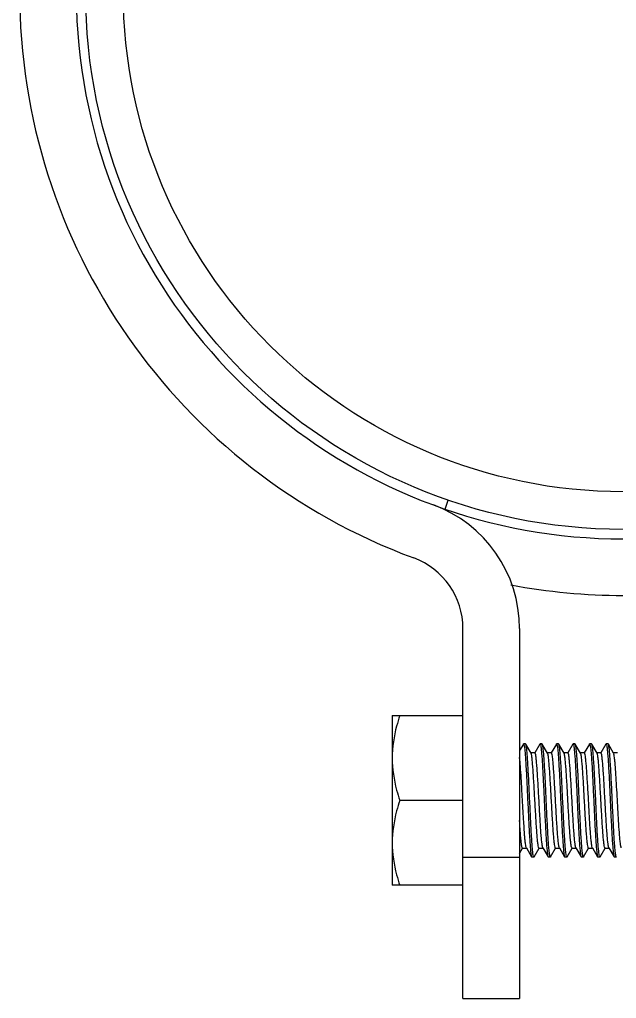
# Model space of a CAD drawing. Extents: x 4995099 to 5303443, y 4627657 to 4889583.
# Drawn here: x 5049983 to 5050901, y 4745569 to 4747076 of the extents above; entities that cross this region are included whole.
import ezdxf

# ---------------------------------------------------------------- set-up
doc = ezdxf.new("R2010")
doc.units = 0
doc.header["$LTSCALE"] = 1000
doc.header["$MEASUREMENT"] = 0
doc.layers.get('0').update_dxf_attribs({"color": 4, "linetype": 'CONTINUOUS'})

msp = doc.modelspace()

# ---------------------------------------------------------------- linework, layer by layer
at = {"linetype": 'Continuous'}
for p, q in [((5050637.7, 4746322.4), (5050642.4, 4746336.1)), ((5050665, 4745568.7), (5050665, 4746138.3)), ((5050752.2, 4746138.3), (5050752.2, 4745568.7)), ((5050556.1, 4746004.3), (5050665, 4746004.3)), ((5050556.1, 4746004.3), (5050556.1, 4745742.9)), ((5050758, 4745960.4), (5050752.2, 4745950.4)), ((5050758, 4745960.4), (5050758.3, 4745960.7)), ((5050761.5, 4745960.7), (5050758.3, 4745960.7)), ((5050761.5, 4745960.7), (5050758.3, 4745960.7)), ((5050758.3, 4745960.7), (5050758.4, 4745960.7)), ((5050761.8, 4745960.4), (5050761.5, 4745960.7)), ((5050769.8, 4745946.6), (5050761.8, 4745960.4)), ((5050783.4, 4745960.4), (5050775.6, 4745947)), ((5050783.4, 4745960.4), (5050783.7, 4745960.7)), ((5050786.9, 4745960.7), (5050783.7, 4745960.7)), ((5050786.9, 4745960.7), (5050783.7, 4745960.7)), ((5050783.7, 4745960.7), (5050783.8, 4745960.7)), ((5050787.2, 4745960.4), (5050786.9, 4745960.7)), ((5050795.3, 4745946.6), (5050787.2, 4745960.4)), ((5050808.8, 4745960.4), (5050801, 4745947)), ((5050808.8, 4745960.4), (5050809.1, 4745960.7)), ((5050812.3, 4745960.7), (5050809.1, 4745960.7)), ((5050812.3, 4745960.7), (5050809.1, 4745960.7)), ((5050809.1, 4745960.7), (5050809.2, 4745960.7)), ((5050812.6, 4745960.4), (5050812.3, 4745960.7)), ((5050820.7, 4745946.6), (5050812.6, 4745960.4)), ((5050834.2, 4745960.4), (5050826.4, 4745947)), ((5050834.2, 4745960.4), (5050834.5, 4745960.7)), ((5050837.7, 4745960.7), (5050834.5, 4745960.7)), ((5050837.7, 4745960.7), (5050834.5, 4745960.7)), ((5050834.5, 4745960.7), (5050834.6, 4745960.7)), ((5050838, 4745960.4), (5050837.7, 4745960.7)), ((5050846.1, 4745946.6), (5050838, 4745960.4)), ((5050859.6, 4745960.4), (5050851.8, 4745947)), ((5050859.6, 4745960.4), (5050860, 4745960.7)), ((5050863.1, 4745960.7), (5050860, 4745960.7)), ((5050863.1, 4745960.7), (5050860, 4745960.7)), ((5050860, 4745960.7), (5050860, 4745960.7)), ((5050863.5, 4745960.4), (5050863.1, 4745960.7)), ((5050871.5, 4745946.6), (5050863.5, 4745960.4)), ((5050885, 4745960.4), (5050877.3, 4745947)), ((5050885, 4745960.4), (5050885.4, 4745960.7)), ((5050888.5, 4745960.7), (5050885.4, 4745960.7)), ((5050888.5, 4745960.7), (5050885.4, 4745960.7)), ((5050885.4, 4745960.7), (5050885.4, 4745960.7)), ((5050888.9, 4745960.4), (5050888.5, 4745960.7)), ((5050896.9, 4745946.6), (5050888.9, 4745960.4)), ((5050775.8, 4745946.9), (5050769.7, 4745946.9)), ((5050801.2, 4745946.9), (5050795.1, 4745946.9)), ((5050826.6, 4745946.9), (5050820.5, 4745946.9)), ((5050820.8, 4745946.3), (5050820.7, 4745946.6)), ((5050852, 4745946.9), (5050845.9, 4745946.9)), ((5050877.4, 4745946.9), (5050871.3, 4745946.9)), ((5050902.8, 4745946.9), (5050896.7, 4745946.9)), ((5050665, 4745873.6), (5050567.8, 4745873.6)), ((5050752.2, 4745792), (5050756.9, 4745800.2)), ((5050756.8, 4745800.3), (5050762.9, 4745800.3)), ((5050762.7, 4745800.6), (5050770.7, 4745786.8)), ((5050774.5, 4745786.8), (5050782.3, 4745800.2)), ((5050782.2, 4745800.3), (5050788.3, 4745800.3)), ((5050788.1, 4745800.6), (5050796.1, 4745786.8)), ((5050799.9, 4745786.8), (5050807.7, 4745800.2)), ((5050807.6, 4745800.3), (5050813.7, 4745800.3)), ((5050813.5, 4745800.6), (5050821.5, 4745786.8)), ((5050825.3, 4745786.8), (5050833.1, 4745800.2)), ((5050833, 4745800.3), (5050839.1, 4745800.3)), ((5050838.9, 4745800.6), (5050846.9, 4745786.8)), ((5050850.8, 4745786.8), (5050858.5, 4745800.2)), ((5050858.4, 4745800.3), (5050864.5, 4745800.3)), ((5050864.3, 4745800.6), (5050872.3, 4745786.8)), ((5050876.2, 4745786.8), (5050883.9, 4745800.2)), ((5050883.8, 4745800.3), (5050889.9, 4745800.3)), ((5050889.7, 4745800.6), (5050897.7, 4745786.8)), ((5050901.1, 4745786.6), (5050900.9, 4745786.9)), ((5050665, 4745786.5), (5050752.2, 4745786.5)), ((5050770.7, 4745786.8), (5050771, 4745786.5)), ((5050774.2, 4745786.5), (5050771, 4745786.5)), ((5050774.2, 4745786.5), (5050771, 4745786.5)), ((5050774.5, 4745786.8), (5050774.2, 4745786.5)), ((5050774.2, 4745786.5), (5050774.2, 4745786.5)), ((5050796.1, 4745786.8), (5050796.4, 4745786.5)), ((5050799.6, 4745786.5), (5050796.4, 4745786.5)), ((5050799.6, 4745786.5), (5050796.4, 4745786.5)), ((5050799.9, 4745786.8), (5050799.6, 4745786.5)), ((5050799.6, 4745786.5), (5050799.6, 4745786.5)), ((5050821.5, 4745786.8), (5050821.8, 4745786.5)), ((5050825, 4745786.5), (5050821.8, 4745786.5)), ((5050825, 4745786.5), (5050821.8, 4745786.5)), ((5050825.3, 4745786.8), (5050825, 4745786.5)), ((5050825, 4745786.5), (5050825, 4745786.5)), ((5050846.9, 4745786.8), (5050847.3, 4745786.5)), ((5050850.4, 4745786.5), (5050847.3, 4745786.5)), ((5050850.4, 4745786.5), (5050847.3, 4745786.5)), ((5050850.8, 4745786.8), (5050850.4, 4745786.5)), ((5050850.4, 4745786.5), (5050850.4, 4745786.5)), ((5050872.3, 4745786.8), (5050872.7, 4745786.5)), ((5050875.8, 4745786.5), (5050872.7, 4745786.5)), ((5050875.8, 4745786.5), (5050872.7, 4745786.5)), ((5050876.2, 4745786.8), (5050875.8, 4745786.5)), ((5050875.8, 4745786.5), (5050875.8, 4745786.5)), ((5050897.7, 4745786.8), (5050898.1, 4745786.5)), ((5050900.9, 4745786.5), (5050898.1, 4745786.5)), ((5050900.9, 4745786.5), (5050898.1, 4745786.5)), ((5050665, 4745742.9), (5050556.1, 4745742.9)), ((5050665, 4745568.7), (5050752.2, 4745568.7))]:
    msp.add_line(p, q, dxfattribs=at)
for radius in [827.6, 769.6]:
    msp.add_circle((5050911.9, 4747118.7), radius, dxfattribs=at)
for centre, radius, start, end in [((5050911.9, 4747118.7), 929.3, 110.3175, 249.6825), ((5050911.9, 4747118.7), 842.2, 109, 71), ((5050548.9, 4746138.3), 203.3, 0, 69.6825), ((5050548.9, 4746138.3), 116.2, 0, 69.6825), ((5050911.9, 4747118.7), 929.3, 259.2619, 280.7381)]:
    msp.add_arc(centre, radius, start, end, dxfattribs=at)
for points, knots in [([(5050567.8, 4746004.3), (5050566, 4745999), (5050559.6, 4745977.8), (5050556.1, 4745955.5), (5050556.1, 4745938.9)], [0, 0, 0, 0, 0.251892, 1, 1, 1, 1]), ([(5050758.4, 4745960.7), (5050758.4, 4745960.7), (5050758.7, 4745960.5), (5050758.8, 4745960.1), (5050758.9, 4745959.8)], [0, 0, 0, 0, 0.146246, 1, 1, 1, 1]), ([(5050758.9, 4745959.8), (5050759.3, 4745958.6), (5050759.8, 4745955.2), (5050760.5, 4745948.8), (5050761.2, 4745939.9), (5050762.2, 4745924), (5050763.4, 4745900.7), (5050764.8, 4745870.9), (5050766, 4745845.5), (5050767, 4745826.4), (5050767.7, 4745814.1), (5050768.4, 4745803.8), (5050769.1, 4745795.8), (5050769.8, 4745790.4), (5050770.2, 4745787.6), (5050770.7, 4745786.8)], [0, 0, 0, 0, 0.021868, 0.059293, 0.111148, 0.175758, 0.334416, 0.514504, 0.692433, 0.773207, 0.844889, 0.905123, 0.951944, 0.983855, 1, 1, 1, 1]), ([(5050773.6, 4745787.4), (5050773.2, 4745788.6), (5050772.7, 4745792), (5050772, 4745798.4), (5050771.3, 4745807.3), (5050770.3, 4745823.2), (5050769.1, 4745846.5), (5050767.7, 4745876.3), (5050766.5, 4745901.7), (5050765.5, 4745920.8), (5050764.8, 4745933.1), (5050764.1, 4745943.4), (5050763.5, 4745951.4), (5050762.7, 4745956.8), (5050762.3, 4745959.6), (5050761.8, 4745960.4)], [0, 0, 0, 0, 0.021893, 0.059337, 0.111209, 0.175831, 0.334488, 0.514558, 0.692467, 0.773229, 0.8449, 0.905129, 0.951948, 0.983856, 1, 1, 1, 1]), ([(5050783.8, 4745960.7), (5050783.8, 4745960.7), (5050784.1, 4745960.5), (5050784.2, 4745960.1), (5050784.3, 4745959.8)], [0, 0, 0, 0, 0.147522, 1, 1, 1, 1]), ([(5050784.3, 4745959.8), (5050784.7, 4745958.6), (5050785.2, 4745955.2), (5050785.9, 4745948.9), (5050786.6, 4745940), (5050787.6, 4745924.1), (5050788.8, 4745900.8), (5050790.2, 4745871), (5050791.4, 4745845.6), (5050792.4, 4745826.5), (5050793.1, 4745814.2), (5050793.8, 4745803.9), (5050794.5, 4745795.8), (5050795.2, 4745790.4), (5050795.6, 4745787.6), (5050796.1, 4745786.8)], [0, 0, 0, 0, 0.02168, 0.058952, 0.110694, 0.175227, 0.333837, 0.514005, 0.692077, 0.772934, 0.8447, 0.905011, 0.95189, 0.983838, 1, 1, 1, 1]), ([(5050799, 4745787.4), (5050798.6, 4745788.6), (5050798.1, 4745792), (5050797.4, 4745798.4), (5050796.7, 4745807.3), (5050795.7, 4745823.2), (5050794.5, 4745846.5), (5050793.1, 4745876.3), (5050792, 4745901.7), (5050791, 4745920.8), (5050790.2, 4745933.1), (5050789.5, 4745943.4), (5050788.9, 4745951.4), (5050788.1, 4745956.8), (5050787.7, 4745959.6), (5050787.2, 4745960.4)], [0, 0, 0, 0, 0.021869, 0.059298, 0.111159, 0.175773, 0.334425, 0.514513, 0.692436, 0.773203, 0.844885, 0.905123, 0.951945, 0.983855, 1, 1, 1, 1]), ([(5050809.2, 4745960.7), (5050809.2, 4745960.7), (5050809.5, 4745960.5), (5050809.6, 4745960.1), (5050809.7, 4745959.8)], [0, 0, 0, 0, 0.146192, 1, 1, 1, 1]), ([(5050809.7, 4745959.8), (5050810.1, 4745958.6), (5050810.6, 4745955.2), (5050811.3, 4745948.8), (5050812, 4745939.9), (5050813, 4745924), (5050814.2, 4745900.7), (5050815.6, 4745870.9), (5050816.8, 4745845.5), (5050817.8, 4745826.4), (5050818.5, 4745814.1), (5050819.2, 4745803.8), (5050819.9, 4745795.8), (5050820.6, 4745790.4), (5050821.1, 4745787.6), (5050821.5, 4745786.8)], [0, 0, 0, 0, 0.021875, 0.059308, 0.111172, 0.175789, 0.334441, 0.514524, 0.692444, 0.773209, 0.844888, 0.905124, 0.951946, 0.983855, 1, 1, 1, 1]), ([(5050824.4, 4745787.4), (5050824.1, 4745788.6), (5050823.6, 4745792), (5050822.8, 4745798.3), (5050822.2, 4745807.2), (5050821.1, 4745823.1), (5050819.9, 4745846.4), (5050818.5, 4745876.2), (5050817.4, 4745901.6), (5050816.4, 4745920.7), (5050815.7, 4745933), (5050814.9, 4745943.4), (5050814.3, 4745951.4), (5050813.5, 4745956.8), (5050813.1, 4745959.6), (5050812.6, 4745960.4)], [0, 0, 0, 0, 0.021696, 0.058981, 0.110733, 0.175273, 0.333889, 0.51405, 0.692109, 0.772959, 0.844718, 0.905021, 0.951895, 0.98384, 1, 1, 1, 1]), ([(5050834.6, 4745960.7), (5050834.6, 4745960.7), (5050835, 4745960.5), (5050835, 4745960.1), (5050835.1, 4745959.8)], [0, 0, 0, 0, 0.146067, 1, 1, 1, 1]), ([(5050835.1, 4745959.8), (5050835.5, 4745958.6), (5050836, 4745955.2), (5050836.7, 4745948.8), (5050837.4, 4745939.9), (5050838.5, 4745924), (5050839.6, 4745900.7), (5050841, 4745870.9), (5050842.2, 4745845.5), (5050843.2, 4745826.4), (5050843.9, 4745814.1), (5050844.6, 4745803.8), (5050845.3, 4745795.8), (5050846.1, 4745790.4), (5050846.5, 4745787.6), (5050846.9, 4745786.8)], [0, 0, 0, 0, 0.021894, 0.059339, 0.111212, 0.175833, 0.334492, 0.514561, 0.69247, 0.773231, 0.844902, 0.905131, 0.951948, 0.983856, 1, 1, 1, 1]), ([(5050849.8, 4745787.4), (5050849.5, 4745788.6), (5050849, 4745792), (5050848.2, 4745798.4), (5050847.6, 4745807.3), (5050846.5, 4745823.2), (5050845.3, 4745846.5), (5050844, 4745876.3), (5050842.8, 4745901.7), (5050841.8, 4745920.8), (5050841.1, 4745933.1), (5050840.3, 4745943.4), (5050839.7, 4745951.4), (5050838.9, 4745956.8), (5050838.5, 4745959.6), (5050838, 4745960.4)], [0, 0, 0, 0, 0.021872, 0.059299, 0.111157, 0.175768, 0.334426, 0.51451, 0.692437, 0.773209, 0.84489, 0.905124, 0.951944, 0.983855, 1, 1, 1, 1]), ([(5050860, 4745960.7), (5050860.1, 4745960.7), (5050860.4, 4745960.5), (5050860.5, 4745960.1), (5050860.5, 4745959.8)], [0, 0, 0, 0, 0.14652, 1, 1, 1, 1]), ([(5050860.5, 4745959.8), (5050860.9, 4745958.6), (5050861.4, 4745955.2), (5050862.1, 4745948.8), (5050862.8, 4745939.9), (5050863.9, 4745924.1), (5050865.1, 4745900.7), (5050866.4, 4745870.9), (5050867.6, 4745845.5), (5050868.6, 4745826.4), (5050869.3, 4745814.1), (5050870.1, 4745803.8), (5050870.7, 4745795.8), (5050871.5, 4745790.4), (5050871.9, 4745787.6), (5050872.3, 4745786.8)], [0, 0, 0, 0, 0.021827, 0.05922, 0.111051, 0.175644, 0.334293, 0.514399, 0.692358, 0.77315, 0.84485, 0.9051, 0.951933, 0.983851, 1, 1, 1, 1]), ([(5050875.2, 4745787.4), (5050874.9, 4745788.6), (5050874.4, 4745792), (5050873.7, 4745798.4), (5050873, 4745807.3), (5050871.9, 4745823.2), (5050870.7, 4745846.5), (5050869.4, 4745876.3), (5050868.2, 4745901.7), (5050867.2, 4745920.8), (5050866.5, 4745933.1), (5050865.7, 4745943.4), (5050865.1, 4745951.4), (5050864.3, 4745956.8), (5050863.9, 4745959.6), (5050863.5, 4745960.4)], [0, 0, 0, 0, 0.021888, 0.05933, 0.1112, 0.17582, 0.334476, 0.514549, 0.692461, 0.773223, 0.844896, 0.905127, 0.951947, 0.983856, 1, 1, 1, 1]), ([(5050885.4, 4745960.7), (5050885.5, 4745960.7), (5050885.8, 4745960.5), (5050885.9, 4745960.1), (5050885.9, 4745959.8)], [0, 0, 0, 0, 0.147302, 1, 1, 1, 1]), ([(5050885.9, 4745959.8), (5050886.3, 4745958.6), (5050886.8, 4745955.2), (5050887.5, 4745948.9), (5050888.2, 4745940), (5050889.3, 4745924.1), (5050890.5, 4745900.8), (5050891.8, 4745870.9), (5050893, 4745845.6), (5050894, 4745826.5), (5050894.7, 4745814.2), (5050895.5, 4745803.8), (5050896.1, 4745795.8), (5050896.9, 4745790.4), (5050897.3, 4745787.6), (5050897.7, 4745786.8)], [0, 0, 0, 0, 0.021712, 0.059011, 0.110774, 0.175321, 0.333937, 0.514091, 0.692138, 0.77298, 0.844732, 0.90503, 0.9519, 0.983841, 1, 1, 1, 1]), ([(5050900.9, 4745786.9), (5050900.4, 4745787.8), (5050900, 4745790.8), (5050899.2, 4745796.6), (5050898.5, 4745805.1), (5050897.8, 4745815.9), (5050897.1, 4745828.7), (5050896.1, 4745848.3), (5050894.9, 4745874.2), (5050893.7, 4745900), (5050892.7, 4745919.6), (5050891.9, 4745932.2), (5050891.2, 4745942.9), (5050890.5, 4745951.2), (5050889.8, 4745956.7), (5050889.3, 4745959.6), (5050888.9, 4745960.4)], [0, 0, 0, 0, 0.017781, 0.051792, 0.101046, 0.163901, 0.238227, 0.321493, 0.50325, 0.684515, 0.767186, 0.840711, 0.902583, 0.950706, 0.983484, 1, 1, 1, 1]), ([(5050556.1, 4745938.9), (5050556.1, 4745922.4), (5050559.6, 4745900.1), (5050566, 4745878.9), (5050567.8, 4745873.6)], [0, 0, 0, 0, 0.748108, 1, 1, 1, 1]), ([(5050762.7, 4745800.6), (5050762.3, 4745801.2), (5050761.9, 4745803.3), (5050761.2, 4745807.2), (5050760.6, 4745812.9), (5050759.7, 4745823.5), (5050758.6, 4745839.7), (5050757.4, 4745861.3), (5050756.1, 4745884.2), (5050754.9, 4745906), (5050753.7, 4745924.4), (5050752.7, 4745935.3), (5050752.2, 4745939.8)], [0, 0, 0, 0, 0.015697, 0.044446, 0.085716, 0.138485, 0.272802, 0.433446, 0.603652, 0.765638, 0.902498, 1, 1, 1, 1]), ([(5050782.2, 4745800.3), (5050782, 4745800.3), (5050781.6, 4745800.8), (5050781.1, 4745802.5), (5050780.4, 4745806.4), (5050779.8, 4745812.6), (5050779, 4745821.2), (5050778.3, 4745831.6), (5050777.5, 4745843.5), (5050776.8, 4745856.5), (5050775.7, 4745874.7), (5050774.8, 4745892.7), (5050773.7, 4745909.8), (5050773, 4745921), (5050772.2, 4745930.5), (5050771.5, 4745938), (5050770.8, 4745943.1), (5050770.3, 4745945.8), (5050769.8, 4745946.6)], [0, 0, 0, 0, 0.003456, 0.010692, 0.037889, 0.081613, 0.140407, 0.212192, 0.2944, 0.384075, 0.47799, 0.664972, 0.751304, 0.828651, 0.894236, 0.945722, 0.981321, 1, 1, 1, 1]), ([(5050788.1, 4745800.6), (5050787.6, 4745801.4), (5050787.2, 4745804.1), (5050786.4, 4745809.2), (5050785.7, 4745816.7), (5050784.9, 4745826.2), (5050784.2, 4745837.4), (5050783.2, 4745854.5), (5050782.2, 4745872.5), (5050781.2, 4745890.7), (5050780.4, 4745903.7), (5050779.7, 4745915.6), (5050778.9, 4745926), (5050778.2, 4745934.6), (5050777.5, 4745940.8), (5050776.8, 4745944.7), (5050776.3, 4745946.4), (5050775.9, 4745946.9), (5050775.8, 4745946.9)], [0, 0, 0, 0, 0.01868, 0.054278, 0.105764, 0.171348, 0.248694, 0.335026, 0.52201, 0.615925, 0.705601, 0.787808, 0.859593, 0.918386, 0.962109, 0.989306, 0.996546, 1, 1, 1, 1]), ([(5050807.6, 4745800.3), (5050807.4, 4745800.3), (5050807, 4745800.8), (5050806.5, 4745802.5), (5050805.9, 4745806.4), (5050805.2, 4745812.6), (5050804.4, 4745821.2), (5050803.7, 4745831.6), (5050802.9, 4745843.5), (5050802.2, 4745856.5), (5050801.2, 4745874.7), (5050800.2, 4745892.7), (5050799.1, 4745909.8), (5050798.4, 4745921), (5050797.6, 4745930.5), (5050797, 4745938), (5050796.2, 4745943.1), (5050795.7, 4745945.8), (5050795.3, 4745946.6)], [0, 0, 0, 0, 0.003455, 0.010693, 0.037891, 0.081614, 0.140407, 0.212192, 0.2944, 0.384075, 0.47799, 0.664974, 0.751306, 0.828653, 0.894237, 0.945722, 0.98132, 1, 1, 1, 1]), ([(5050813.5, 4745800.6), (5050813, 4745801.4), (5050812.6, 4745804.1), (5050811.8, 4745809.2), (5050811.1, 4745816.7), (5050810.3, 4745826.2), (5050809.6, 4745837.4), (5050808.6, 4745854.5), (5050807.6, 4745872.5), (5050806.6, 4745890.7), (5050805.8, 4745903.7), (5050805.1, 4745915.6), (5050804.3, 4745926), (5050803.6, 4745934.6), (5050802.9, 4745940.8), (5050802.2, 4745944.7), (5050801.7, 4745946.4), (5050801.3, 4745946.9), (5050801.2, 4745946.9)], [0, 0, 0, 0, 0.018679, 0.054277, 0.105763, 0.171348, 0.248695, 0.335027, 0.52201, 0.615925, 0.7056, 0.787807, 0.859593, 0.918386, 0.96211, 0.989308, 0.996544, 1, 1, 1, 1]), ([(5050833, 4745800.3), (5050832.8, 4745800.3), (5050832.5, 4745800.8), (5050832, 4745802.4), (5050831.3, 4745806.2), (5050830.6, 4745812.3), (5050829.9, 4745820.7), (5050829.1, 4745830.8), (5050828.4, 4745842.5), (5050827.6, 4745855.3), (5050826.6, 4745873.2), (5050825.5, 4745894.8), (5050824.2, 4745915.2), (5050823.2, 4745929.1), (5050822.5, 4745936.8), (5050821.7, 4745942.3), (5050821.2, 4745945.3), (5050820.8, 4745946.3)], [0, 0, 0, 0, 0.003398, 0.010481, 0.037063, 0.079811, 0.137346, 0.207687, 0.288384, 0.376611, 0.469274, 0.654855, 0.819309, 0.886268, 0.939811, 0.978111, 1, 1, 1, 1]), ([(5050838.9, 4745800.6), (5050838.4, 4745801.4), (5050838, 4745804.1), (5050837.2, 4745809.2), (5050836.5, 4745816.7), (5050835.8, 4745826.2), (5050835, 4745837.4), (5050834, 4745854.5), (5050833, 4745872.5), (5050832, 4745890.7), (5050831.2, 4745903.7), (5050830.5, 4745915.6), (5050829.7, 4745926), (5050829, 4745934.6), (5050828.3, 4745940.8), (5050827.6, 4745944.7), (5050827.1, 4745946.4), (5050826.8, 4745946.9), (5050826.6, 4745946.9)], [0, 0, 0, 0, 0.01868, 0.054279, 0.105766, 0.17135, 0.248697, 0.335029, 0.522011, 0.615926, 0.705601, 0.78781, 0.859595, 0.918388, 0.962111, 0.989307, 0.996546, 1, 1, 1, 1]), ([(5050858.4, 4745800.3), (5050858.2, 4745800.3), (5050857.9, 4745800.8), (5050857.4, 4745802.5), (5050856.7, 4745806.4), (5050856, 4745812.6), (5050855.2, 4745821.2), (5050854.5, 4745831.6), (5050853.7, 4745843.5), (5050853, 4745856.5), (5050852, 4745874.7), (5050851, 4745892.7), (5050850, 4745909.8), (5050849.2, 4745921), (5050848.5, 4745930.5), (5050847.8, 4745938), (5050847, 4745943.1), (5050846.5, 4745945.8), (5050846.1, 4745946.6)], [0, 0, 0, 0, 0.003456, 0.010692, 0.037889, 0.081613, 0.140406, 0.212192, 0.294399, 0.384075, 0.477989, 0.664972, 0.751304, 0.828651, 0.894236, 0.945722, 0.981321, 1, 1, 1, 1]), ([(5050864, 4745801.3), (5050863.6, 4745802.5), (5050863.1, 4745805.7), (5050862.4, 4745811.5), (5050861.7, 4745819.5), (5050860.6, 4745833.5), (5050859.4, 4745853.9), (5050858.3, 4745875.3), (5050857.3, 4745893), (5050856.5, 4745905.6), (5050855.8, 4745917), (5050855.1, 4745927), (5050854.3, 4745935.2), (5050853.7, 4745941.1), (5050853, 4745944.8), (5050852.5, 4745946.4), (5050852.2, 4745946.9), (5050852, 4745946.9)], [0, 0, 0, 0, 0.024737, 0.065402, 0.120735, 0.188882, 0.353983, 0.53832, 0.629884, 0.716845, 0.796224, 0.865309, 0.92175, 0.963653, 0.989702, 0.996649, 1, 1, 1, 1]), ([(5050883.8, 4745800.3), (5050883.6, 4745800.3), (5050883.3, 4745800.8), (5050882.8, 4745802.5), (5050882.1, 4745806.4), (5050881.4, 4745812.6), (5050880.6, 4745821.2), (5050879.9, 4745831.6), (5050879.2, 4745843.5), (5050878.4, 4745856.5), (5050877.4, 4745874.7), (5050876.4, 4745892.7), (5050875.4, 4745909.8), (5050874.6, 4745921), (5050873.9, 4745930.5), (5050873.2, 4745938), (5050872.4, 4745943.1), (5050871.9, 4745945.8), (5050871.5, 4745946.6)], [0, 0, 0, 0, 0.003456, 0.010693, 0.037891, 0.081614, 0.140408, 0.212193, 0.2944, 0.384075, 0.47799, 0.664974, 0.751306, 0.828653, 0.894237, 0.945723, 0.981321, 1, 1, 1, 1]), ([(5050889.7, 4745800.6), (5050889.3, 4745801.4), (5050888.8, 4745804.1), (5050888, 4745809.2), (5050887.3, 4745816.7), (5050886.6, 4745826.2), (5050885.8, 4745837.4), (5050884.8, 4745854.5), (5050883.8, 4745872.5), (5050882.8, 4745890.7), (5050882.1, 4745903.7), (5050881.3, 4745915.6), (5050880.6, 4745926), (5050879.8, 4745934.6), (5050879.1, 4745940.8), (5050878.4, 4745944.7), (5050877.9, 4745946.4), (5050877.6, 4745946.9), (5050877.4, 4745946.9)], [0, 0, 0, 0, 0.018679, 0.054277, 0.105763, 0.171348, 0.248694, 0.335027, 0.52201, 0.615925, 0.7056, 0.787807, 0.859592, 0.918386, 0.96211, 0.989307, 0.996544, 1, 1, 1, 1]), ([(5050908.8, 4745800.6), (5050908.4, 4745801.4), (5050907.9, 4745803.9), (5050907.2, 4745808.7), (5050906.5, 4745815.8), (5050905.1, 4745833.1), (5050903.9, 4745854.9), (5050902.5, 4745880.2), (5050901.4, 4745899.4), (5050900.4, 4745916.6), (5050899.4, 4745929.1), (5050898.6, 4745937.2), (5050898.1, 4745941.5), (5050897.6, 4745944.5), (5050897.2, 4745946.1), (5050896.9, 4745946.6)], [0, 0, 0, 0, 0.017852, 0.051664, 0.100534, 0.162875, 0.407985, 0.545976, 0.68048, 0.801297, 0.899285, 0.937334, 0.967097, 0.988058, 1, 1, 1, 1]), ([(5050567.8, 4745873.6), (5050566, 4745868.3), (5050559.6, 4745847.1), (5050556.1, 4745824.8), (5050556.1, 4745808.3)], [0, 0, 0, 0, 0.251892, 1, 1, 1, 1]), ([(5050756.8, 4745800.3), (5050756.4, 4745800.3), (5050755.9, 4745801.6), (5050755.5, 4745803.6), (5050754.9, 4745807.3), (5050754.4, 4745812.2), (5050753.8, 4745818.4), (5050753, 4745828.7), (5050752.5, 4745837), (5050752.2, 4745842.8)], [0, 0, 0, 0, 0.021802, 0.074827, 0.160247, 0.276725, 0.42207, 0.593424, 1, 1, 1, 1]), ([(5050556.1, 4745808.3), (5050556.1, 4745791.7), (5050559.6, 4745769.4), (5050566, 4745748.2), (5050567.8, 4745742.9)], [0, 0, 0, 0, 0.748108, 1, 1, 1, 1]), ([(5050774.2, 4745786.5), (5050774.1, 4745786.5), (5050773.8, 4745786.7), (5050773.7, 4745787.1), (5050773.6, 4745787.4)], [0, 0, 0, 0, 0.146075, 1, 1, 1, 1]), ([(5050799.6, 4745786.5), (5050799.5, 4745786.5), (5050799.2, 4745786.7), (5050799.1, 4745787.1), (5050799, 4745787.4)], [0, 0, 0, 0, 0.146237, 1, 1, 1, 1]), ([(5050825, 4745786.5), (5050824.9, 4745786.5), (5050824.6, 4745786.7), (5050824.5, 4745787.1), (5050824.4, 4745787.4)], [0, 0, 0, 0, 0.147411, 1, 1, 1, 1]), ([(5050850.4, 4745786.5), (5050850.3, 4745786.5), (5050850, 4745786.7), (5050849.9, 4745787.1), (5050849.8, 4745787.4)], [0, 0, 0, 0, 0.14622, 1, 1, 1, 1]), ([(5050875.8, 4745786.5), (5050875.7, 4745786.5), (5050875.4, 4745786.7), (5050875.3, 4745787.1), (5050875.2, 4745787.4)], [0, 0, 0, 0, 0.146104, 1, 1, 1, 1]), ([(5050901.2, 4745786.5), (5050901.2, 4745786.5), (5050901.1, 4745786.5), (5050901.1, 4745786.5), (5050901.1, 4745786.6)], [0, 0, 0, 0, 0.450523, 1, 1, 1, 1])]:
    msp.add_open_spline(points, degree=3, knots=knots, dxfattribs=at)
msp.add_open_spline([(5050864.3, 4745800.6), (5050864.2, 4745800.8), (5050864.1, 4745801.1), (5050864, 4745801.3)], degree=3, dxfattribs=at)

doc.saveas('drawing.dxf')
